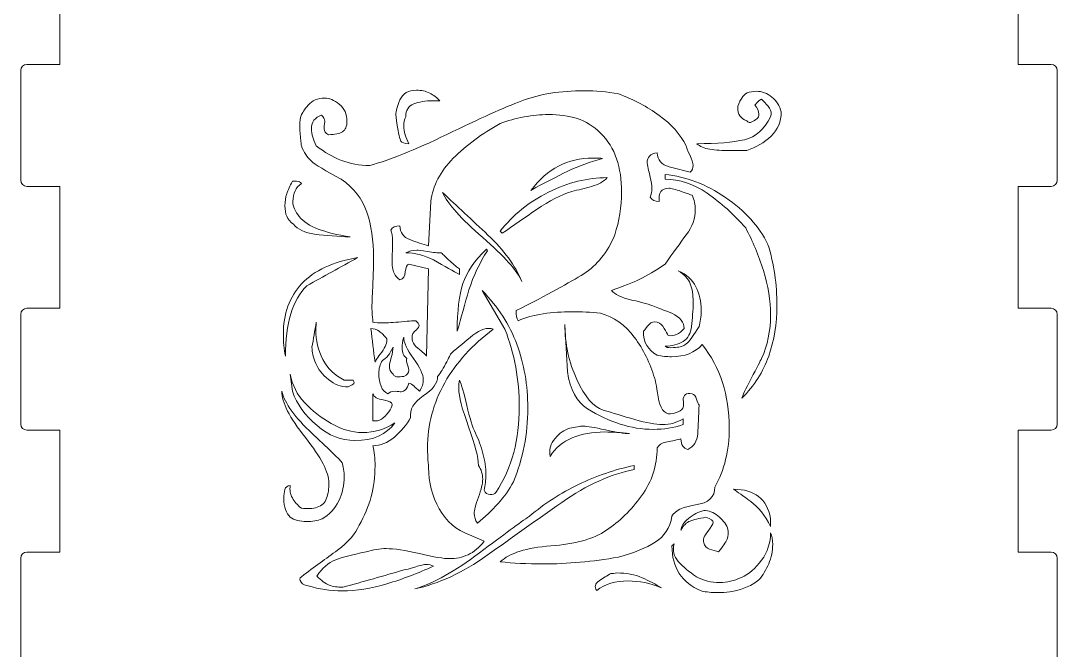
# Model space of a CAD drawing. Header units: inches. Extents: x 110 to 587, y -364 to 80.
# Drawn here: x 217.2 to 302.2, y -131.9 to -80.2 of the extents above; entities that cross this region are included whole.
import ezdxf

# ---------------------------------------------------------------- set-up
doc = ezdxf.new("R2010")
doc.units = ezdxf.units.IN
doc.header["$MEASUREMENT"] = 0
doc.layers.add('design5', color=7, linetype='Continuous')

# ---------------------------------------------------------------- blocks, each defined once
blk = doc.blocks.new('block 8')
at = {"layer": 'design5', "color": 1, "lineweight": 9}
blk.add_open_spline([(217.195, -53.803), (217.195, -53.803), (220.396, -53.803), (220.396, -53.803), (220.396, -53.803), (220.396, -63.804), (220.396, -63.804), (220.396, -63.804), (217.696, -63.804), (217.696, -63.804), (217.42, -63.804), (217.196, -64.028), (217.196, -64.305), (217.196, -64.305), (217.196, -73.305), (217.196, -73.305), (217.196, -73.581), (217.42, -73.805), (217.696, -73.805), (217.696, -73.805), (220.396, -73.805), (220.396, -73.805), (220.396, -73.805), (220.396, -83.805), (220.396, -83.805), (220.396, -83.805), (217.696, -83.805), (217.696, -83.805), (217.42, -83.805), (217.196, -84.028), (217.196, -84.304), (217.196, -86.011), (217.196, -91.597), (217.196, -93.304), (217.196, -93.58), (217.42, -93.804), (217.696, -93.804), (217.696, -93.804), (220.396, -93.804), (220.396, -93.804), (220.396, -93.804), (220.396, -103.805), (220.396, -103.805), (220.396, -103.805), (217.696, -103.805), (217.696, -103.805), (217.42, -103.805), (217.196, -104.028), (217.196, -104.304), (217.196, -106.011), (217.196, -111.597), (217.196, -113.304), (217.196, -113.581), (217.42, -113.804), (217.696, -113.804), (217.696, -113.804), (220.396, -113.804), (220.396, -113.804), (220.396, -113.804), (220.396, -123.805), (220.396, -123.805), (220.396, -123.805), (217.696, -123.805), (217.696, -123.805), (217.42, -123.805), (217.196, -124.029), (217.196, -124.304), (217.196, -124.304), (217.196, -133.304), (217.196, -133.304), (217.196, -133.58), (217.42, -133.804), (217.696, -133.804), (217.696, -133.804), (220.396, -133.804), (220.396, -133.804), (220.396, -133.804), (220.396, -143.804), (220.396, -143.804), (220.396, -143.804), (217.696, -143.804), (217.696, -143.804), (217.42, -143.804), (217.196, -144.028), (217.196, -144.304), (217.196, -144.304), (217.196, -153.304), (217.196, -153.304), (217.196, -153.581), (217.42, -153.805), (217.696, -153.805), (217.696, -153.805), (220.396, -153.805), (220.396, -153.805), (220.396, -153.805), (220.396, -163.804), (220.396, -163.804), (220.396, -163.804), (217.696, -163.804), (217.696, -163.804), (217.42, -163.804), (217.196, -164.028), (217.196, -164.304), (217.196, -166.011), (217.196, -171.597), (217.196, -173.304), (217.196, -173.58), (217.42, -173.804), (217.696, -173.804), (217.696, -173.804), (220.396, -173.804), (220.396, -173.804), (220.396, -173.804), (220.396, -183.805), (220.396, -183.805), (220.396, -183.805), (217.696, -183.805), (217.696, -183.805), (217.42, -183.805), (217.196, -184.028), (217.196, -184.304), (217.196, -186.011), (217.196, -191.597), (217.196, -193.305), (217.196, -193.58), (217.42, -193.804), (217.696, -193.804), (217.696, -193.804), (220.396, -193.804), (220.396, -193.804), (220.396, -193.804), (220.396, -203.805), (220.396, -203.805), (220.396, -203.805), (217.696, -203.805), (217.696, -203.805), (217.42, -203.805), (217.196, -204.029), (217.196, -204.304), (217.196, -204.304), (217.196, -213.304), (217.196, -213.304), (217.196, -213.581), (217.42, -213.804), (217.696, -213.804), (217.696, -213.804), (220.396, -213.804), (220.396, -213.804), (220.396, -213.804), (220.396, -223.804), (220.396, -223.804), (220.396, -223.804), (217.696, -223.804), (217.696, -223.804), (217.42, -223.804), (217.196, -224.029), (217.196, -224.304), (217.196, -224.304), (217.196, -233.304), (217.196, -233.304), (217.196, -233.581), (217.42, -233.805), (217.696, -233.805), (217.696, -233.805), (220.396, -233.805), (220.396, -233.805), (220.396, -233.805), (220.396, -243.804), (220.396, -243.804), (220.396, -243.804), (217.696, -243.804), (217.696, -243.804), (217.42, -243.804), (217.196, -244.028), (217.196, -244.304), (217.196, -246.011), (217.196, -251.597), (217.196, -253.304), (217.196, -253.58), (217.42, -253.804), (217.696, -253.804), (217.696, -253.804), (220.396, -253.804), (220.396, -253.804), (220.396, -253.804), (220.396, -263.804), (220.396, -263.804), (220.396, -263.804), (217.696, -263.804), (217.696, -263.804), (217.42, -263.804), (217.196, -264.027), (217.196, -264.304), (217.196, -266.01), (217.196, -271.596), (217.196, -273.304), (217.196, -273.58), (217.42, -273.804), (217.696, -273.804), (217.696, -273.804), (220.396, -273.804), (220.396, -273.804), (220.396, -273.804), (220.396, -283.804), (220.396, -283.804), (220.396, -283.804), (217.696, -283.804), (217.696, -283.804), (217.42, -283.804), (217.196, -284.028), (217.196, -284.304), (217.196, -284.304), (217.196, -293.304), (217.196, -293.304), (217.196, -293.58), (217.42, -293.804), (217.696, -293.804), (217.696, -293.804), (220.396, -293.804), (220.396, -293.804), (220.396, -293.804), (220.396, -303.804), (220.396, -303.804), (220.396, -303.804), (217.696, -303.804), (217.696, -303.804), (217.42, -303.804), (217.196, -304.028), (217.196, -304.304), (217.196, -304.304), (217.196, -313.304), (217.196, -313.304), (217.196, -313.58), (217.42, -313.804), (217.696, -313.804), (217.696, -313.804), (220.396, -313.804), (220.396, -313.804), (220.396, -313.804), (220.396, -323.804), (220.396, -323.804), (220.396, -323.804), (217.696, -323.804), (217.696, -323.804), (217.42, -323.804), (217.196, -324.027), (217.196, -324.304), (217.196, -326.01), (217.196, -331.597), (217.196, -333.304), (217.196, -333.58), (217.42, -333.804), (217.696, -333.804), (217.696, -333.804), (220.396, -333.804), (220.396, -333.804), (220.396, -333.804), (220.396, -343.804), (220.396, -343.804), (220.396, -343.804), (217.696, -343.804), (217.696, -343.804), (217.42, -343.804), (217.196, -344.028), (217.196, -344.304), (217.196, -344.304), (217.196, -350.305), (217.196, -350.305), (217.196, -350.581), (217.42, -350.805), (217.696, -350.805), (219.694, -350.805), (226.995, -350.805), (226.995, -350.805), (226.995, -350.805), (226.995, -353.805), (226.995, -353.805), (226.995, -353.805), (220.897, -353.805), (220.897, -353.805), (220.621, -353.805), (220.397, -354.028), (220.397, -354.305), (220.397, -354.305), (220.397, -360.306), (220.397, -360.306), (220.397, -360.581), (220.621, -360.805), (220.897, -360.805), (220.897, -360.805), (231.864, -363.806), (259.695, -363.806), (287.526, -363.806), (298.493, -360.805), (298.493, -360.805), (298.77, -360.805), (298.993, -360.581), (298.993, -360.306), (298.993, -360.306), (298.993, -354.305), (298.993, -354.305), (298.993, -354.028), (298.77, -353.805), (298.493, -353.805), (298.493, -353.805), (292.396, -353.805), (292.396, -353.805), (292.396, -353.805), (292.395, -350.805), (292.395, -350.805), (292.395, -350.805), (299.696, -350.805), (301.694, -350.805), (301.97, -350.805), (302.194, -350.581), (302.194, -350.305), (302.194, -350.305), (302.194, -344.304), (302.194, -344.304), (302.194, -344.028), (301.97, -343.804), (301.694, -343.804), (301.694, -343.804), (298.994, -343.804), (298.994, -343.804), (298.994, -343.804), (298.994, -333.804), (298.994, -333.804), (298.994, -333.804), (301.694, -333.804), (301.694, -333.804), (301.97, -333.804), (302.194, -333.58), (302.194, -333.304), (302.194, -331.596), (302.194, -326.011), (302.194, -324.304), (302.194, -324.028), (301.97, -323.804), (301.694, -323.804), (301.694, -323.804), (298.994, -323.804), (298.994, -323.804), (298.994, -323.804), (298.994, -313.804), (298.994, -313.804), (298.994, -313.804), (301.694, -313.804), (301.694, -313.804), (301.97, -313.804), (302.194, -313.58), (302.194, -313.304), (302.194, -313.304), (302.194, -304.304), (302.194, -304.304), (302.194, -304.028), (301.97, -303.804), (301.694, -303.804), (301.694, -303.804), (298.994, -303.804), (298.994, -303.804), (298.994, -303.804), (298.994, -293.804), (298.994, -293.804), (298.994, -293.804), (301.694, -293.804), (301.694, -293.804), (301.97, -293.804), (302.194, -293.58), (302.194, -293.304), (302.194, -293.304), (302.194, -284.304), (302.194, -284.304), (302.194, -284.028), (301.97, -283.804), (301.694, -283.804), (301.694, -283.804), (298.994, -283.804), (298.994, -283.804), (298.994, -283.804), (298.994, -273.804), (298.994, -273.804), (298.994, -273.804), (301.694, -273.804), (301.694, -273.804), (301.97, -273.804), (302.194, -273.579), (302.194, -273.304), (302.194, -271.596), (302.194, -266.011), (302.194, -264.304), (302.194, -264.028), (301.97, -263.804), (301.694, -263.804), (301.694, -263.804), (298.994, -263.804), (298.994, -263.804), (298.994, -263.804), (298.994, -253.804), (298.994, -253.804), (298.994, -253.804), (301.694, -253.804), (301.694, -253.804), (301.97, -253.804), (302.194, -253.58), (302.194, -253.304), (302.194, -251.597), (302.194, -246.011), (302.194, -244.305), (302.194, -244.028), (301.97, -243.804), (301.694, -243.804), (301.694, -243.804), (298.994, -243.804), (298.994, -243.804), (298.994, -243.804), (298.994, -233.805), (298.994, -233.805), (298.994, -233.805), (301.694, -233.805), (301.694, -233.805), (301.97, -233.805), (302.194, -233.581), (302.194, -233.304), (302.194, -233.304), (302.194, -224.304), (302.194, -224.304), (302.194, -224.029), (301.97, -223.804), (301.694, -223.804), (301.694, -223.804), (298.994, -223.804), (298.994, -223.804), (298.994, -223.804), (298.994, -213.804), (298.994, -213.804), (298.994, -213.804), (301.694, -213.804), (301.694, -213.804), (301.97, -213.804), (302.194, -213.581), (302.194, -213.304), (302.194, -213.304), (302.194, -204.304), (302.194, -204.304), (302.194, -204.029), (301.97, -203.805), (301.694, -203.805), (301.694, -203.805), (298.994, -203.805), (298.994, -203.805), (298.994, -203.805), (298.994, -193.804), (298.994, -193.804), (298.994, -193.804), (301.694, -193.804), (301.694, -193.804), (301.97, -193.804), (302.194, -193.58), (302.194, -193.305), (302.194, -191.597), (302.194, -186.012), (302.194, -184.305), (302.194, -184.029), (301.97, -183.805), (301.694, -183.805), (301.694, -183.805), (298.994, -183.805), (298.994, -183.805), (298.994, -183.805), (298.994, -173.804), (298.994, -173.804), (298.994, -173.804), (301.694, -173.804), (301.694, -173.804), (301.97, -173.804), (302.194, -173.58), (302.194, -173.304), (302.194, -171.597), (302.194, -166.011), (302.194, -164.305), (302.194, -164.028), (301.97, -163.804), (301.694, -163.804), (301.694, -163.804), (298.994, -163.804), (298.994, -163.804), (298.994, -163.804), (298.994, -153.805), (298.994, -153.805), (298.994, -153.805), (301.694, -153.805), (301.694, -153.805), (301.97, -153.805), (302.194, -153.581), (302.194, -153.304), (302.194, -153.304), (302.194, -144.304), (302.194, -144.304), (302.194, -144.028), (301.97, -143.804), (301.694, -143.804), (301.694, -143.804), (298.994, -143.804), (298.994, -143.804), (298.994, -143.804), (298.994, -133.804), (298.994, -133.804), (298.994, -133.804), (301.694, -133.804), (301.694, -133.804), (301.97, -133.804), (302.194, -133.58), (302.194, -133.304), (302.194, -133.304), (302.194, -124.304), (302.194, -124.304), (302.194, -124.029), (301.97, -123.805), (301.694, -123.805), (301.694, -123.805), (298.994, -123.805), (298.994, -123.805), (298.994, -123.805), (298.994, -113.804), (298.994, -113.804), (298.994, -113.804), (301.694, -113.804), (301.694, -113.804), (301.97, -113.804), (302.194, -113.58), (302.194, -113.304), (302.194, -111.597), (302.194, -106.012), (302.194, -104.305), (302.194, -104.029), (301.97, -103.805), (301.694, -103.805), (301.694, -103.805), (298.994, -103.805), (298.994, -103.805), (298.994, -103.805), (298.994, -93.804), (298.994, -93.804), (298.994, -93.804), (301.694, -93.804), (301.694, -93.804), (301.97, -93.804), (302.194, -93.58), (302.194, -93.304), (302.194, -91.597), (302.194, -86.012), (302.194, -84.305), (302.194, -84.029), (301.97, -83.805), (301.694, -83.805), (301.694, -83.805), (298.994, -83.805), (298.994, -83.805), (298.994, -83.805), (298.994, -73.805), (298.994, -73.805), (298.994, -73.805), (301.694, -73.805), (301.694, -73.805), (301.97, -73.805), (302.194, -73.581), (302.194, -73.305), (302.194, -73.305), (302.194, -64.305), (302.194, -64.305), (302.194, -64.028), (301.97, -63.804), (301.694, -63.804), (301.694, -63.804), (298.994, -63.804), (298.994, -63.804), (298.994, -63.804), (298.994, -53.803), (298.994, -53.803), (298.994, -53.803), (302.19, -53.803), (302.19, -53.805), (302.19, -53.805), (302.19, -39.805), (302.195, -39.805), (302.195, -26.96), (293.434, -15.778), (280.472, -9.908), (277.787, -8.693), (275.494, -5.595), (275.494, -2.647), (275.494, -2.647), (275.494, 59.837), (275.494, 59.837), (275.494, 60.821), (274.76, 61.93), (273.832, 62.256), (271.24, 63.166), (265.882, 63.695), (259.695, 63.695), (253.508, 63.695), (248.152, 63.166), (245.559, 62.256), (244.632, 61.93), (243.897, 60.821), (243.897, 59.837), (243.897, 59.837), (243.897, -2.647), (243.897, -2.647), (243.897, -5.595), (241.606, -8.693), (238.918, -9.908), (225.957, -15.778), (217.195, -26.96), (217.195, -39.798), (217.195, -39.805), (217.195, -53.805), (217.195, -53.803)], degree=3, knots=[0, 0, 0, 0, 1, 1, 1, 2, 2, 2, 3, 3, 3, 4, 4, 4, 5, 5, 5, 6, 6, 6, 7, 7, 7, 8, 8, 8, 9, 9, 9, 10, 10, 10, 11, 11, 11, 12, 12, 12, 13, 13, 13, 14, 14, 14, 15, 15, 15, 16, 16, 16, 17, 17, 17, 18, 18, 18, 19, 19, 19, 20, 20, 20, 21, 21, 21, 22, 22, 22, 23, 23, 23, 24, 24, 24, 25, 25, 25, 26, 26, 26, 27, 27, 27, 28, 28, 28, 29, 29, 29, 30, 30, 30, 31, 31, 31, 32, 32, 32, 33, 33, 33, 34, 34, 34, 35, 35, 35, 36, 36, 36, 37, 37, 37, 38, 38, 38, 39, 39, 39, 40, 40, 40, 41, 41, 41, 42, 42, 42, 43, 43, 43, 44, 44, 44, 45, 45, 45, 46, 46, 46, 47, 47, 47, 48, 48, 48, 49, 49, 49, 50, 50, 50, 51, 51, 51, 52, 52, 52, 53, 53, 53, 54, 54, 54, 55, 55, 55, 56, 56, 56, 57, 57, 57, 58, 58, 58, 59, 59, 59, 60, 60, 60, 61, 61, 61, 62, 62, 62, 63, 63, 63, 64, 64, 64, 65, 65, 65, 66, 66, 66, 67, 67, 67, 68, 68, 68, 69, 69, 69, 70, 70, 70, 71, 71, 71, 72, 72, 72, 73, 73, 73, 74, 74, 74, 75, 75, 75, 76, 76, 76, 77, 77, 77, 78, 78, 78, 79, 79, 79, 80, 80, 80, 81, 81, 81, 82, 82, 82, 83, 83, 83, 84, 84, 84, 85, 85, 85, 86, 86, 86, 87, 87, 87, 88, 88, 88, 89, 89, 89, 90, 90, 90, 91, 91, 91, 92, 92, 92, 93, 93, 93, 94, 94, 94, 95, 95, 95, 96, 96, 96, 97, 97, 97, 98, 98, 98, 99, 99, 99, 100, 100, 100, 101, 101, 101, 102, 102, 102, 103, 103, 103, 104, 104, 104, 105, 105, 105, 106, 106, 106, 107, 107, 107, 108, 108, 108, 109, 109, 109, 110, 110, 110, 111, 111, 111, 112, 112, 112, 113, 113, 113, 114, 114, 114, 115, 115, 115, 116, 116, 116, 117, 117, 117, 118, 118, 118, 119, 119, 119, 120, 120, 120, 121, 121, 121, 122, 122, 122, 123, 123, 123, 124, 124, 124, 125, 125, 125, 126, 126, 126, 127, 127, 127, 128, 128, 128, 129, 129, 129, 130, 130, 130, 131, 131, 131, 132, 132, 132, 133, 133, 133, 134, 134, 134, 135, 135, 135, 136, 136, 136, 137, 137, 137, 138, 138, 138, 139, 139, 139, 140, 140, 140, 141, 141, 141, 142, 142, 142, 143, 143, 143, 144, 144, 144, 145, 145, 145, 146, 146, 146, 147, 147, 147, 148, 148, 148, 149, 149, 149, 150, 150, 150, 151, 151, 151, 152, 152, 152, 153, 153, 153, 154, 154, 154, 155, 155, 155, 156, 156, 156, 157, 157, 157, 158, 158, 158, 159, 159, 159, 160, 160, 160, 161, 161, 161, 162, 162, 162, 163, 163, 163, 164, 164, 164, 165, 165, 165, 166, 166, 166, 167, 167, 167, 168, 168, 168, 169, 169, 169, 170, 170, 170, 171, 171, 171, 172, 172, 172, 173, 173, 173, 174, 174, 174, 175, 175, 175, 176, 176, 176, 177, 177, 177, 178, 178, 178, 179, 179, 179, 180, 180, 180, 181, 181, 181, 182, 182, 182, 183, 183, 183, 184, 184, 184, 185, 185, 185, 186, 186, 186, 187, 187, 187, 188, 188, 188, 189, 189, 189, 190, 190, 190, 191, 191, 191, 192, 192, 192, 193, 193, 193, 194, 194, 194, 195, 195, 195, 196, 196, 196, 197, 197, 197, 198, 198, 198, 199, 199, 199, 200, 200, 200, 201, 201, 201, 202, 202, 202, 203, 203, 203, 204, 204, 204, 205, 205, 205, 206, 206, 206, 206], dxfattribs=at)
blk = doc.blocks.new('block 12')
at = {"layer": 'design5', "color": 7, "lineweight": 9}
for points, knots in [([(272.534, -119.936), (271.475, -120.096), (270.831, -120.407), (270.599, -120.871), (270.425, -121.827), (269.969, -122.538), (269.23, -123.001), (268.491, -123.465), (267.483, -123.871), (266.208, -124.218), (264.092, -124.596), (262.034, -124.784), (260.034, -124.784), (258.73, -124.784), (257.556, -124.726), (256.512, -124.609), (257.295, -123.885), (258.679, -123.45), (260.665, -123.305), (262.65, -123.16), (264.171, -122.733), (265.229, -122.023), (266.288, -121.313), (267.244, -120.371), (268.099, -119.197), (268.954, -118.023), (269.382, -116.711), (269.382, -115.262), (269.527, -115.001), (269.766, -114.842), (270.099, -114.784), (270.432, -114.726), (270.845, -114.639), (271.338, -114.523), (271.338, -115.016), (271.526, -115.305), (271.903, -115.392), (272.396, -115.16), (272.665, -114.726), (272.708, -114.088), (272.751, -113.451), (272.787, -112.668), (272.817, -111.74), (272.758, -111.682), (272.693, -111.522), (272.621, -111.262), (272.548, -111.001), (272.426, -110.856), (272.251, -110.827), (271.758, -110.74), (271.513, -110.914), (271.513, -111.349), (271.541, -111.436), (271.556, -111.538), (271.556, -111.653), (271.556, -111.914), (271.462, -112.103), (271.273, -112.218), (271.084, -112.334), (270.817, -112.421), (270.469, -112.479), (269.947, -112.479), (269.614, -112.008), (269.469, -111.066), (269.324, -110.124), (269.222, -109.609), (269.164, -109.523), (268.816, -108.305), (268.266, -107.19), (267.512, -106.175), (266.758, -105.16), (265.831, -104.508), (264.73, -104.218), (263.947, -104.131), (263.164, -104.088), (262.382, -104.088), (261.599, -104.088), (260.817, -104.146), (260.034, -104.262), (259.252, -104.378), (258.57, -104.566), (257.991, -104.827), (257.874, -104.653), (257.817, -104.378), (257.817, -104.001), (260.396, -102.696), (262.244, -101.69), (263.36, -100.979), (264.476, -100.269), (265.323, -99.204), (265.903, -97.783), (266.28, -96.653), (266.469, -95.479), (266.469, -94.262), (266.469, -93.277), (266.331, -92.37), (266.056, -91.544), (265.78, -90.718), (265.345, -90.016), (264.751, -89.436), (264.157, -88.856), (263.512, -88.457), (262.817, -88.24), (262.121, -88.023), (261.339, -87.914), (260.469, -87.914), (259.831, -87.914), (259.165, -87.979), (258.469, -88.11), (257.773, -88.24), (257.121, -88.421), (256.512, -88.653), (255.005, -89.494), (253.722, -90.443), (252.665, -91.501), (251.606, -92.559), (250.991, -93.74), (250.817, -95.045), (250.817, -95.045), (250.643, -98.696), (250.643, -98.696), (250.15, -98.552), (249.636, -98.378), (249.1, -98.175), (248.563, -97.972), (248.295, -97.595), (248.295, -97.044), (247.918, -97.044), (247.671, -97.161), (247.556, -97.392), (247.643, -97.595), (247.687, -97.914), (247.687, -98.349), (247.687, -98.668), (247.671, -99.146), (247.643, -99.784), (247.643, -100.305), (247.701, -100.682), (247.817, -100.914), (247.932, -101.146), (248.092, -101.334), (248.295, -101.479), (248.556, -101.392), (248.701, -101.168), (248.73, -100.805), (248.759, -100.443), (248.861, -100.233), (249.034, -100.175), (249.034, -100.175), (250.643, -100.566), (250.643, -100.566), (250.643, -100.566), (250.469, -107.74), (250.469, -107.74), (250.411, -107.624), (250.171, -107.4), (249.752, -107.066), (249.331, -106.733), (249.193, -106.334), (249.339, -105.87), (249.397, -105.813), (249.497, -105.711), (249.643, -105.566), (249.787, -105.421), (249.86, -105.305), (249.86, -105.218), (249.86, -105.103), (249.774, -104.972), (249.599, -104.827), (249.512, -104.827), (249.121, -104.856), (248.426, -104.914), (247.73, -104.972), (247.237, -105.001), (246.947, -105.001), (246.57, -105.001), (246.28, -104.986), (246.078, -104.957), (246.049, -104.668), (246.027, -104.407), (246.012, -104.175), (245.998, -103.943), (245.991, -103.74), (245.991, -103.566), (246.019, -102.929), (246.049, -102.283), (246.078, -101.631), (246.106, -100.979), (246.121, -100.32), (246.121, -99.653), (246.121, -98.233), (245.94, -96.987), (245.577, -95.914), (245.215, -94.842), (244.512, -93.943), (243.469, -93.218), (242.165, -92.523), (241.345, -92.023), (241.013, -91.718), (240.679, -91.414), (240.41, -91.001), (240.208, -90.479), (240.208, -90.451), (240.187, -90.218), (240.143, -89.784), (240.1, -89.349), (240.078, -89.016), (240.078, -88.783), (240.078, -88.465), (240.113, -88.204), (240.187, -88.001), (240.258, -87.798), (240.454, -87.508), (240.774, -87.131), (241.092, -86.755), (241.541, -86.566), (242.121, -86.566), (242.498, -86.566), (242.896, -86.733), (243.317, -87.066), (243.736, -87.4), (243.947, -87.87), (243.947, -88.479), (243.947, -88.885), (243.824, -89.168), (243.578, -89.327), (243.331, -89.487), (242.947, -89.566), (242.426, -89.566), (242.193, -89.451), (242.078, -89.291), (242.078, -89.088), (242.078, -88.943), (242.092, -88.74), (242.121, -88.479), (242.121, -88.277), (242.034, -88.103), (241.86, -87.957), (241.31, -88.161), (241.034, -88.523), (241.034, -89.044), (241.034, -89.305), (241.071, -89.544), (241.143, -89.762), (241.215, -89.979), (241.31, -90.218), (241.425, -90.479), (242.092, -91.001), (242.78, -91.4), (243.491, -91.675), (244.201, -91.951), (244.976, -92.088), (245.817, -92.088), (247.382, -91.682), (249.491, -90.834), (252.143, -89.544), (254.795, -88.255), (256.845, -87.334), (258.295, -86.784), (259.744, -86.233), (261.454, -85.957), (263.426, -85.957), (264.323, -85.957), (265.252, -86.044), (266.208, -86.218), (267.454, -86.682), (268.57, -87.269), (269.556, -87.979), (270.541, -88.69), (271.28, -89.523), (271.773, -90.479), (271.773, -90.595), (271.867, -90.842), (272.056, -91.218), (272.244, -91.595), (272.338, -91.885), (272.338, -92.088), (272.338, -92.291), (272.251, -92.479), (272.078, -92.653), (271.526, -92.508), (270.954, -92.356), (270.36, -92.197), (269.766, -92.038), (269.439, -91.653), (269.382, -91.044), (268.831, -91.131), (268.556, -91.407), (268.556, -91.87), (268.643, -92.305), (268.73, -92.697), (268.816, -93.044), (268.903, -93.392), (268.947, -93.711), (268.947, -94.001), (268.947, -94.233), (268.903, -94.465), (268.816, -94.697), (268.961, -94.929), (269.208, -95.045), (269.556, -95.045), (269.469, -94.32), (269.729, -93.957), (270.339, -93.957), (270.541, -93.957), (270.882, -94.044), (271.36, -94.218), (271.839, -94.392), (272.136, -94.494), (272.251, -94.523), (272.426, -94.929), (272.512, -95.32), (272.512, -95.697), (272.512, -96.421), (272.266, -97.117), (271.773, -97.783), (271.28, -98.45), (270.7, -99.248), (270.034, -100.175), (269.251, -100.726), (268.562, -101.139), (267.969, -101.414), (267.374, -101.69), (266.599, -102.001), (265.643, -102.349), (265.874, -102.668), (266.432, -102.929), (267.317, -103.131), (268.201, -103.335), (268.816, -103.508), (269.164, -103.653), (269.512, -103.798), (269.991, -103.987), (270.599, -104.218), (271.266, -104.538), (271.599, -104.957), (271.599, -105.479), (271.193, -105.914), (270.758, -106.103), (270.295, -106.044), (270.208, -105.9), (270.099, -105.704), (269.969, -105.457), (269.838, -105.211), (269.643, -105.044), (269.382, -104.957), (269.121, -104.87), (268.903, -104.929), (268.73, -105.131), (268.556, -105.334), (268.396, -105.522), (268.252, -105.696), (268.252, -106.595), (268.628, -107.247), (269.382, -107.653), (269.787, -107.74), (270.179, -107.784), (270.556, -107.784), (271.657, -107.784), (272.497, -107.451), (273.077, -106.783), (274.556, -108.668), (275.295, -110.943), (275.295, -113.61), (275.295, -115.465), (274.903, -117.088), (274.121, -118.479), (274.121, -119.291), (273.592, -119.777), (272.534, -119.936)], [0, 0, 0, 0, 1, 1, 1, 2, 2, 2, 3, 3, 3, 4, 4, 4, 5, 5, 5, 6, 6, 6, 7, 7, 7, 8, 8, 8, 9, 9, 9, 10, 10, 10, 11, 11, 11, 12, 12, 12, 13, 13, 13, 14, 14, 14, 15, 15, 15, 16, 16, 16, 17, 17, 17, 18, 18, 18, 19, 19, 19, 20, 20, 20, 21, 21, 21, 22, 22, 22, 23, 23, 23, 24, 24, 24, 25, 25, 25, 26, 26, 26, 27, 27, 27, 28, 28, 28, 29, 29, 29, 30, 30, 30, 31, 31, 31, 32, 32, 32, 33, 33, 33, 34, 34, 34, 35, 35, 35, 36, 36, 36, 37, 37, 37, 38, 38, 38, 39, 39, 39, 40, 40, 40, 41, 41, 41, 42, 42, 42, 43, 43, 43, 44, 44, 44, 45, 45, 45, 46, 46, 46, 47, 47, 47, 48, 48, 48, 49, 49, 49, 50, 50, 50, 51, 51, 51, 52, 52, 52, 53, 53, 53, 54, 54, 54, 55, 55, 55, 56, 56, 56, 57, 57, 57, 58, 58, 58, 59, 59, 59, 60, 60, 60, 61, 61, 61, 62, 62, 62, 63, 63, 63, 64, 64, 64, 65, 65, 65, 66, 66, 66, 67, 67, 67, 68, 68, 68, 69, 69, 69, 70, 70, 70, 71, 71, 71, 72, 72, 72, 73, 73, 73, 74, 74, 74, 75, 75, 75, 76, 76, 76, 77, 77, 77, 78, 78, 78, 79, 79, 79, 80, 80, 80, 81, 81, 81, 82, 82, 82, 83, 83, 83, 84, 84, 84, 85, 85, 85, 86, 86, 86, 87, 87, 87, 88, 88, 88, 89, 89, 89, 90, 90, 90, 91, 91, 91, 92, 92, 92, 93, 93, 93, 94, 94, 94, 95, 95, 95, 96, 96, 96, 97, 97, 97, 98, 98, 98, 99, 99, 99, 100, 100, 100, 101, 101, 101, 102, 102, 102, 103, 103, 103, 104, 104, 104, 105, 105, 105, 106, 106, 106, 107, 107, 107, 108, 108, 108, 109, 109, 109, 110, 110, 110, 111, 111, 111, 112, 112, 112, 113, 113, 113, 114, 114, 114, 115, 115, 115, 116, 116, 116, 117, 117, 117, 118, 118, 118, 119, 119, 119, 120, 120, 120, 121, 121, 121, 122, 122, 122, 123, 123, 123, 123]), ([(250.991, -86.784), (250.382, -86.784), (249.86, -86.87), (249.426, -87.044), (248.991, -87.218), (248.773, -87.566), (248.773, -88.088), (248.657, -88.32), (248.599, -88.566), (248.599, -88.827), (248.599, -89.088), (248.635, -89.334), (248.708, -89.566), (248.78, -89.798), (248.889, -90.044), (249.034, -90.305), (248.657, -90.277), (248.432, -90.204), (248.36, -90.088), (248.287, -89.972), (248.179, -89.494), (248.034, -88.653), (248.034, -88.653), (247.947, -87.914), (247.947, -87.914), (247.947, -87.653), (248.063, -87.255), (248.295, -86.718), (248.526, -86.182), (248.976, -85.914), (249.643, -85.914), (250.048, -85.914), (250.411, -85.994), (250.73, -86.153), (251.048, -86.313), (251.324, -86.523), (251.556, -86.784), (251.556, -86.784), (250.991, -86.784), (250.991, -86.784)], [0, 0, 0, 0, 1, 1, 1, 2, 2, 2, 3, 3, 3, 4, 4, 4, 5, 5, 5, 6, 6, 6, 7, 7, 7, 8, 8, 8, 9, 9, 9, 10, 10, 10, 11, 11, 11, 12, 12, 12, 13, 13, 13, 13]), ([(278.729, -89.675), (278.179, -90.211), (277.513, -90.61), (276.73, -90.87), (276.73, -90.87), (275.426, -90.87), (275.426, -90.87), (274.73, -90.87), (274.157, -90.834), (273.708, -90.762), (273.258, -90.69), (272.904, -90.538), (272.643, -90.305), (274.295, -90.305), (275.592, -90.197), (276.534, -89.979), (277.475, -89.762), (278.193, -89.131), (278.686, -88.088), (278.774, -87.827), (278.744, -87.595), (278.599, -87.392), (278.454, -87.19), (278.237, -86.943), (277.947, -86.653), (277.889, -86.653), (277.701, -86.813), (277.382, -87.131), (277.613, -87.364), (277.73, -87.61), (277.73, -87.87), (277.73, -88.044), (277.671, -88.175), (277.556, -88.262), (277.44, -88.349), (277.302, -88.436), (277.143, -88.523), (276.983, -88.61), (276.845, -88.581), (276.73, -88.436), (276.237, -88.233), (275.991, -87.87), (275.991, -87.349), (275.991, -87.204), (276.099, -86.943), (276.316, -86.566), (276.534, -86.19), (276.932, -86.001), (277.513, -86.001), (277.976, -86.001), (278.404, -86.161), (278.795, -86.479), (279.186, -86.798), (279.44, -87.204), (279.556, -87.697), (279.556, -88.479), (279.28, -89.139), (278.729, -89.675)], [0, 0, 0, 0, 1, 1, 1, 2, 2, 2, 3, 3, 3, 4, 4, 4, 5, 5, 5, 6, 6, 6, 7, 7, 7, 8, 8, 8, 9, 9, 9, 10, 10, 10, 11, 11, 11, 12, 12, 12, 13, 13, 13, 14, 14, 14, 15, 15, 15, 16, 16, 16, 17, 17, 17, 18, 18, 18, 19, 19, 19, 19]), ([(262.056, -92.566), (261.143, -93.001), (260.136, -93.523), (259.034, -94.131), (260.367, -92.364), (262.063, -91.479), (264.121, -91.479), (264.469, -91.479), (264.73, -91.494), (264.904, -91.523), (263.918, -91.783), (262.969, -92.131), (262.056, -92.566)], [0, 0, 0, 0, 1, 1, 1, 2, 2, 2, 3, 3, 3, 4, 4, 4, 4]), ([(241.295, -97.74), (240.483, -97.595), (239.904, -97.32), (239.556, -96.914), (239.295, -96.711), (239.114, -96.494), (239.012, -96.262), (238.91, -96.03), (238.86, -95.74), (238.86, -95.392), (238.86, -95.045), (238.91, -94.718), (239.012, -94.414), (239.114, -94.11), (239.266, -93.769), (239.469, -93.392), (239.498, -93.392), (239.614, -93.392), (239.817, -93.392), (240.019, -93.392), (240.15, -93.451), (240.208, -93.566), (239.744, -93.885), (239.513, -94.378), (239.513, -95.045), (239.513, -95.451), (239.686, -95.863), (240.034, -96.284), (240.382, -96.704), (240.896, -97.044), (241.578, -97.305), (242.258, -97.566), (243.136, -97.783), (244.208, -97.957), (243.222, -97.9), (242.252, -97.827), (241.295, -97.74)], [0, 0, 0, 0, 1, 1, 1, 2, 2, 2, 3, 3, 3, 4, 4, 4, 5, 5, 5, 6, 6, 6, 7, 7, 7, 8, 8, 8, 9, 9, 9, 10, 10, 10, 11, 11, 11, 12, 12, 12, 12]), ([(264.013, -93.805), (263.447, -93.965), (262.903, -94.103), (262.382, -94.218), (261.483, -94.508), (260.534, -94.994), (259.534, -95.675), (258.534, -96.356), (257.584, -97.016), (256.686, -97.653), (256.686, -97.653), (256.512, -97.479), (256.512, -97.479), (257.556, -96.146), (258.875, -95.081), (260.469, -94.284), (262.063, -93.487), (263.672, -93.088), (265.295, -93.088), (265.005, -93.407), (264.578, -93.646), (264.013, -93.805)], [0, 0, 0, 0, 1, 1, 1, 2, 2, 2, 3, 3, 3, 4, 4, 4, 5, 5, 5, 6, 6, 6, 7, 7, 7, 7]), ([(278.686, -104.349), (278.686, -103.19), (278.49, -101.979), (278.099, -100.718), (277.708, -99.457), (277.223, -98.291), (276.643, -97.218), (275.657, -96.088), (274.606, -95.139), (273.491, -94.371), (272.375, -93.603), (271.223, -93.218), (270.034, -93.218), (270.034, -93.218), (270.034, -92.827), (270.034, -92.827), (271.744, -93.001), (273.396, -93.631), (274.991, -94.718), (276.585, -95.805), (277.744, -97.088), (278.469, -98.566), (278.962, -100.19), (279.208, -101.856), (279.208, -103.566), (279.208, -105.074), (278.983, -106.465), (278.534, -107.74), (278.085, -109.016), (277.353, -110.161), (276.339, -111.175), (276.367, -111.001), (276.621, -110.465), (277.099, -109.566), (277.577, -108.668), (277.86, -108.117), (277.947, -107.914), (278.439, -106.842), (278.686, -105.653), (278.686, -104.349)], [0, 0, 0, 0, 1, 1, 1, 2, 2, 2, 3, 3, 3, 4, 4, 4, 5, 5, 5, 6, 6, 6, 7, 7, 7, 8, 8, 8, 9, 9, 9, 10, 10, 10, 11, 11, 11, 12, 12, 12, 13, 13, 13, 13]), ([(255.077, -98.001), (253.309, -96.465), (252.208, -95.233), (251.773, -94.305), (252.961, -95.407), (254.208, -96.573), (255.512, -97.805), (256.817, -99.037), (257.744, -100.305), (258.295, -101.61), (257.918, -100.74), (256.845, -99.538), (255.077, -98.001)], [0, 0, 0, 0, 1, 1, 1, 2, 2, 2, 3, 3, 3, 4, 4, 4, 4]), ([(251.034, -99.827), (250.252, -99.45), (249.497, -99.262), (248.773, -99.262), (249.005, -99.117), (249.309, -99.044), (249.687, -99.044), (249.774, -99.044), (250.056, -99.081), (250.534, -99.153), (251.012, -99.226), (251.396, -99.262), (251.686, -99.262), (251.831, -99.407), (252.07, -99.631), (252.403, -99.936), (252.736, -100.24), (252.99, -100.451), (253.165, -100.566), (253.165, -100.566), (253.165, -101.044), (253.165, -101.044), (252.7, -100.783), (251.991, -100.378), (251.034, -99.827)], [0, 0, 0, 0, 1, 1, 1, 2, 2, 2, 3, 3, 3, 4, 4, 4, 5, 5, 5, 6, 6, 6, 7, 7, 7, 8, 8, 8, 8]), ([(253.947, -102.305), (253.628, -103.435), (253.309, -104.566), (252.99, -105.696), (252.99, -104.016), (253.143, -102.712), (253.447, -101.784), (253.752, -100.856), (254.396, -99.914), (255.382, -98.958), (255.382, -98.958), (255.469, -99.088), (255.469, -99.088), (254.831, -100.073), (254.324, -101.146), (253.947, -102.305)], [0, 0, 0, 0, 1, 1, 1, 2, 2, 2, 3, 3, 3, 4, 4, 4, 5, 5, 5, 5]), ([(240.643, -101.957), (239.483, -103.117), (238.904, -105.044), (238.904, -107.74), (238.845, -107.451), (238.802, -107.153), (238.773, -106.849), (238.744, -106.544), (238.73, -106.262), (238.73, -106.001), (238.73, -104.262), (239.236, -102.856), (240.251, -101.784), (241.266, -100.711), (242.788, -100.001), (244.817, -99.653), (243.426, -100.435), (242.034, -101.204), (240.643, -101.957)], [0, 0, 0, 0, 1, 1, 1, 2, 2, 2, 3, 3, 3, 4, 4, 4, 5, 5, 5, 6, 6, 6, 6]), ([(271.903, -106.609), (271.701, -106.813), (271.454, -106.943), (271.165, -107.001), (271.019, -107.001), (270.802, -107.016), (270.512, -107.044), (270.28, -107.044), (270.121, -107.001), (270.034, -106.914), (270.613, -106.914), (271.106, -106.783), (271.513, -106.523), (271.918, -106.262), (272.149, -105.856), (272.208, -105.305), (272.237, -104.986), (272.266, -104.661), (272.295, -104.327), (272.324, -103.994), (272.338, -103.639), (272.338, -103.262), (272.338, -102.712), (272.258, -102.226), (272.099, -101.805), (271.94, -101.385), (271.613, -101.03), (271.121, -100.74), (271.788, -101.03), (272.266, -101.465), (272.556, -102.044), (272.845, -102.624), (272.991, -103.262), (272.991, -103.957), (272.991, -104.508), (272.932, -104.957), (272.817, -105.305), (272.41, -105.972), (272.106, -106.407), (271.903, -106.609)], [0, 0, 0, 0, 1, 1, 1, 2, 2, 2, 3, 3, 3, 4, 4, 4, 5, 5, 5, 6, 6, 6, 7, 7, 7, 8, 8, 8, 9, 9, 9, 10, 10, 10, 11, 11, 11, 12, 12, 12, 13, 13, 13, 13]), ([(256.338, -119.827), (255.817, -120.407), (255.252, -120.943), (254.643, -121.436), (254.469, -121.175), (254.382, -120.914), (254.382, -120.653), (254.382, -120.392), (254.497, -119.943), (254.729, -119.305), (254.962, -118.668), (255.077, -118.175), (255.077, -117.827), (255.077, -117.422), (254.962, -117.045), (254.729, -116.697), (254.729, -116.059), (254.461, -115.009), (253.925, -113.544), (253.389, -112.081), (253.121, -111.03), (253.121, -110.392), (253.121, -110.103), (253.135, -109.871), (253.165, -109.697), (253.338, -110.073), (253.541, -110.769), (253.773, -111.784), (254.005, -112.799), (254.244, -113.56), (254.49, -114.066), (254.736, -114.574), (254.94, -115.124), (255.099, -115.718), (255.258, -116.313), (255.339, -116.9), (255.339, -117.479), (255.339, -117.886), (255.295, -118.306), (255.208, -118.74), (255.295, -118.972), (255.454, -119.088), (255.687, -119.088), (255.888, -119.088), (256.048, -119.03), (256.165, -118.914), (256.831, -117.9), (257.317, -116.805), (257.621, -115.631), (257.925, -114.458), (258.077, -113.218), (258.077, -111.914), (258.077, -109.682), (257.686, -107.552), (256.903, -105.522), (256.903, -105.522), (255.034, -102.349), (255.034, -102.349), (256.338, -103.682), (257.287, -105.153), (257.882, -106.762), (258.476, -108.371), (258.773, -110.117), (258.773, -112.001), (258.773, -114.146), (258.382, -116.161), (257.599, -118.044), (257.28, -118.653), (256.86, -119.247), (256.338, -119.827)], [0, 0, 0, 0, 1, 1, 1, 2, 2, 2, 3, 3, 3, 4, 4, 4, 5, 5, 5, 6, 6, 6, 7, 7, 7, 8, 8, 8, 9, 9, 9, 10, 10, 10, 11, 11, 11, 12, 12, 12, 13, 13, 13, 14, 14, 14, 15, 15, 15, 16, 16, 16, 17, 17, 17, 18, 18, 18, 19, 19, 19, 20, 20, 20, 21, 21, 21, 22, 22, 22, 23, 23, 23, 23]), ([(251.969, -109.914), (251.027, -111.566), (250.556, -113.364), (250.556, -115.305), (250.556, -115.479), (250.562, -115.718), (250.577, -116.023), (250.592, -116.327), (250.613, -116.61), (250.643, -116.87), (250.643, -118.088), (250.932, -119.218), (251.512, -120.262), (252.092, -121.306), (252.918, -122.016), (253.991, -122.392), (253.991, -122.392), (255.208, -122.914), (255.208, -122.914), (254.802, -123.436), (254.36, -123.805), (253.882, -124.023), (253.404, -124.24), (252.888, -124.349), (252.339, -124.349), (251.904, -124.349), (251.091, -124.211), (249.904, -123.935), (248.715, -123.661), (247.802, -123.523), (247.165, -123.523), (246.643, -123.523), (246.092, -123.61), (245.513, -123.784), (244.323, -124.044), (243.469, -124.277), (242.947, -124.479), (242.426, -124.682), (241.933, -125.117), (241.469, -125.783), (241.846, -126.16), (242.186, -126.407), (242.491, -126.523), (242.795, -126.639), (243.164, -126.696), (243.599, -126.696), (245.28, -126.233), (246.962, -125.755), (248.643, -125.262), (248.788, -125.262), (249.078, -125.19), (249.512, -125.044), (249.947, -124.9), (250.266, -124.827), (250.469, -124.827), (250.671, -124.827), (250.86, -124.87), (251.034, -124.957), (249.787, -125.538), (248.52, -126.023), (247.23, -126.414), (245.94, -126.805), (244.715, -127.001), (243.556, -127.001), (242.571, -127.001), (241.643, -126.856), (240.774, -126.566), (240.541, -126.566), (240.346, -126.472), (240.187, -126.284), (240.027, -126.096), (240.034, -125.943), (240.208, -125.827), (241.28, -125.044), (242.266, -124.32), (243.164, -123.653), (244.063, -122.987), (244.657, -122.305), (244.947, -121.609), (245.382, -120.856), (245.708, -120.074), (245.925, -119.262), (246.143, -118.451), (246.251, -117.61), (246.251, -116.74), (246.251, -116.131), (246.193, -115.581), (246.078, -115.088), (246.686, -115.088), (247.273, -114.849), (247.839, -114.371), (248.404, -113.892), (248.845, -113.364), (249.164, -112.783), (249.078, -112.117), (249.426, -111.522), (250.208, -111.001), (250.991, -110.479), (251.382, -109.943), (251.382, -109.392), (251.556, -109.218), (251.773, -108.878), (252.034, -108.371), (252.295, -107.864), (252.454, -107.566), (252.512, -107.479), (253.063, -107.016), (253.65, -106.53), (254.273, -106.023), (254.896, -105.516), (255.454, -105.349), (255.947, -105.522), (254.236, -106.799), (252.91, -108.262), (251.969, -109.914)], [0, 0, 0, 0, 1, 1, 1, 2, 2, 2, 3, 3, 3, 4, 4, 4, 5, 5, 5, 6, 6, 6, 7, 7, 7, 8, 8, 8, 9, 9, 9, 10, 10, 10, 11, 11, 11, 12, 12, 12, 13, 13, 13, 14, 14, 14, 15, 15, 15, 16, 16, 16, 17, 17, 17, 18, 18, 18, 19, 19, 19, 20, 20, 20, 21, 21, 21, 22, 22, 22, 23, 23, 23, 24, 24, 24, 25, 25, 25, 26, 26, 26, 27, 27, 27, 28, 28, 28, 29, 29, 29, 30, 30, 30, 31, 31, 31, 32, 32, 32, 33, 33, 33, 34, 34, 34, 35, 35, 35, 36, 36, 36, 37, 37, 37, 38, 38, 38, 38]), ([(244.447, -110.044), (244.345, -110.103), (244.208, -110.175), (244.034, -110.262), (243.454, -110.262), (242.918, -110.059), (242.426, -109.653), (241.933, -109.247), (241.585, -108.805), (241.382, -108.327), (241.179, -107.849), (241.077, -107.407), (241.077, -107.001), (241.193, -106.334), (241.31, -105.653), (241.425, -104.957), (241.425, -105.103), (241.41, -105.305), (241.382, -105.566), (241.382, -106.435), (241.578, -107.247), (241.969, -108.001), (242.36, -108.755), (242.947, -109.32), (243.73, -109.697), (243.73, -109.697), (244.469, -109.697), (244.469, -109.697), (244.556, -109.871), (244.549, -109.987), (244.447, -110.044)], [0, 0, 0, 0, 1, 1, 1, 2, 2, 2, 3, 3, 3, 4, 4, 4, 5, 5, 5, 6, 6, 6, 7, 7, 7, 8, 8, 8, 9, 9, 9, 10, 10, 10, 10]), ([(269.078, -113.74), (268.15, -113.74), (267.237, -113.595), (266.338, -113.305), (265.44, -113.016), (264.548, -112.595), (263.665, -112.044), (262.78, -111.494), (262.236, -110.479), (262.034, -109.001), (261.947, -107.726), (261.875, -106.435), (261.817, -105.131), (261.817, -106.726), (262.143, -108.233), (262.795, -109.653), (263.447, -111.074), (264.164, -111.907), (264.947, -112.153), (265.73, -112.4), (266.599, -112.66), (267.556, -112.936), (268.513, -113.212), (269.266, -113.349), (269.817, -113.349), (270.454, -113.349), (271.019, -113.19), (271.513, -112.871), (271.513, -112.871), (271.513, -113.349), (271.513, -113.349), (270.73, -113.61), (269.918, -113.74), (269.078, -113.74)], [0, 0, 0, 0, 1, 1, 1, 2, 2, 2, 3, 3, 3, 4, 4, 4, 5, 5, 5, 6, 6, 6, 7, 7, 7, 8, 8, 8, 9, 9, 9, 10, 10, 10, 11, 11, 11, 11]), ([(246.795, -107.414), (246.461, -107.864), (246.28, -108.131), (246.251, -108.218), (246.136, -107.32), (246.019, -106.407), (245.904, -105.479), (246.164, -105.479), (246.396, -105.552), (246.599, -105.696), (246.802, -105.842), (247.005, -106.044), (247.208, -106.305), (247.266, -106.595), (247.128, -106.965), (246.795, -107.414)], [0, 0, 0, 0, 1, 1, 1, 2, 2, 2, 3, 3, 3, 4, 4, 4, 5, 5, 5, 5]), ([(249.447, -110.196), (249.317, -110.066), (249.179, -109.987), (249.034, -109.957), (248.889, -110.421), (248.671, -110.653), (248.382, -110.653), (248.295, -110.653), (248.136, -110.639), (247.904, -110.61), (247.643, -110.61), (247.44, -110.682), (247.295, -110.827), (246.802, -110.566), (246.556, -110.001), (246.556, -109.131), (246.556, -108.755), (246.657, -108.407), (246.86, -108.088), (247.179, -107.914), (247.469, -107.552), (247.73, -107.001), (247.73, -107.204), (247.679, -107.487), (247.578, -107.849), (247.476, -108.211), (247.425, -108.436), (247.425, -108.522), (247.425, -108.813), (247.527, -109.044), (247.73, -109.218), (247.817, -109.364), (247.947, -109.436), (248.121, -109.436), (248.208, -109.436), (248.367, -109.421), (248.599, -109.392), (248.889, -109.277), (249.034, -109.117), (249.034, -108.914), (249.034, -108.856), (248.991, -108.704), (248.904, -108.457), (248.817, -108.211), (248.802, -108.03), (248.861, -107.914), (248.599, -107.74), (248.469, -107.451), (248.469, -107.044), (248.469, -106.813), (248.513, -106.523), (248.599, -106.175), (248.599, -106.609), (248.867, -107.196), (249.404, -107.936), (249.94, -108.675), (250.208, -109.247), (250.208, -109.653), (250.208, -109.972), (250.106, -110.291), (249.904, -110.61), (249.73, -110.465), (249.578, -110.327), (249.447, -110.196)], [0, 0, 0, 0, 1, 1, 1, 2, 2, 2, 3, 3, 3, 4, 4, 4, 5, 5, 5, 6, 6, 6, 7, 7, 7, 8, 8, 8, 9, 9, 9, 10, 10, 10, 11, 11, 11, 12, 12, 12, 13, 13, 13, 14, 14, 14, 15, 15, 15, 16, 16, 16, 17, 17, 17, 18, 18, 18, 19, 19, 19, 20, 20, 20, 21, 21, 21, 21]), ([(244.6, -114.653), (243.497, -114.653), (242.462, -114.248), (241.491, -113.436), (240.519, -112.625), (239.845, -111.682), (239.469, -110.61), (239.469, -110.61), (239.295, -109.218), (239.295, -109.218), (239.469, -110.117), (239.861, -110.892), (240.469, -111.544), (241.077, -112.196), (241.809, -112.769), (242.665, -113.262), (243.519, -113.755), (244.367, -114.001), (245.208, -114.001), (246.193, -114.001), (247.077, -113.74), (247.86, -113.218), (247.193, -114.175), (246.106, -114.653), (244.6, -114.653)], [0, 0, 0, 0, 1, 1, 1, 2, 2, 2, 3, 3, 3, 4, 4, 4, 5, 5, 5, 6, 6, 6, 7, 7, 7, 8, 8, 8, 8]), ([(243.665, -117.001), (243.708, -117.233), (243.73, -117.436), (243.73, -117.61), (243.73, -118.306), (243.578, -118.972), (243.273, -119.61), (242.969, -120.248), (242.513, -120.74), (241.904, -121.088), (241.527, -121.233), (241.106, -121.306), (240.643, -121.306), (240.092, -121.306), (239.643, -121.19), (239.295, -120.958), (238.947, -120.61), (238.773, -120.103), (238.773, -119.436), (238.773, -119.117), (238.802, -118.864), (238.86, -118.675), (238.918, -118.487), (239.063, -118.378), (239.295, -118.349), (239.236, -118.726), (239.295, -119.066), (239.469, -119.37), (239.643, -119.675), (239.889, -119.957), (240.208, -120.218), (240.701, -120.277), (241.135, -120.248), (241.512, -120.131), (241.889, -120.016), (242.143, -119.769), (242.274, -119.392), (242.404, -119.016), (242.469, -118.596), (242.469, -118.131), (242.469, -117.291), (241.824, -116.052), (240.534, -114.414), (239.244, -112.776), (238.6, -111.508), (238.6, -110.61), (238.86, -111.624), (239.693, -112.783), (241.099, -114.088), (242.505, -115.392), (243.324, -116.19), (243.556, -116.479), (243.585, -116.595), (243.621, -116.769), (243.665, -117.001)], [0, 0, 0, 0, 1, 1, 1, 2, 2, 2, 3, 3, 3, 4, 4, 4, 5, 5, 5, 6, 6, 6, 7, 7, 7, 8, 8, 8, 9, 9, 9, 10, 10, 10, 11, 11, 11, 12, 12, 12, 13, 13, 13, 14, 14, 14, 15, 15, 15, 16, 16, 16, 17, 17, 17, 18, 18, 18, 18]), ([(246.774, -112.892), (246.57, -113.022), (246.339, -113.073), (246.078, -113.044), (246.078, -113.044), (246.078, -110.827), (246.078, -110.827), (246.164, -111.088), (246.447, -111.255), (246.926, -111.327), (247.404, -111.399), (247.643, -111.522), (247.643, -111.696), (247.643, -111.87), (247.556, -112.074), (247.382, -112.305), (247.179, -112.566), (246.976, -112.762), (246.774, -112.892)], [0, 0, 0, 0, 1, 1, 1, 2, 2, 2, 3, 3, 3, 4, 4, 4, 5, 5, 5, 6, 6, 6, 6]), ([(265.078, -113.957), (264.092, -113.957), (263.208, -114.117), (262.425, -114.436), (261.642, -114.755), (261.034, -115.262), (260.599, -115.957), (260.512, -115.407), (260.65, -114.914), (261.012, -114.479), (261.374, -114.045), (261.78, -113.769), (262.229, -113.653), (262.679, -113.538), (263.048, -113.479), (263.338, -113.479), (263.657, -113.479), (264.258, -113.581), (265.143, -113.783), (266.027, -113.987), (266.686, -114.088), (267.121, -114.088), (266.426, -114.001), (265.744, -113.957), (265.078, -113.957)], [0, 0, 0, 0, 1, 1, 1, 2, 2, 2, 3, 3, 3, 4, 4, 4, 5, 5, 5, 6, 6, 6, 7, 7, 7, 8, 8, 8, 8]), ([(261.556, -119.74), (259.498, -121.19), (257.461, -122.631), (255.447, -124.066), (253.432, -125.501), (251.454, -126.421), (249.512, -126.827), (251.048, -126.364), (252.817, -125.378), (254.817, -123.871), (256.817, -122.364), (258.179, -121.364), (258.904, -120.871), (260.149, -119.827), (261.491, -118.957), (262.925, -118.262), (264.36, -117.566), (265.889, -117.045), (267.512, -116.697), (267.512, -116.697), (267.512, -117.045), (267.512, -117.045), (265.599, -117.392), (263.614, -118.291), (261.556, -119.74)], [0, 0, 0, 0, 1, 1, 1, 2, 2, 2, 3, 3, 3, 4, 4, 4, 5, 5, 5, 6, 6, 6, 7, 7, 7, 8, 8, 8, 8]), ([(278.686, -121.044), (278.396, -119.451), (277.382, -118.653), (275.643, -118.653), (275.962, -118.856), (276.432, -119.19), (277.056, -119.653), (277.679, -120.117), (278.222, -120.798), (278.686, -121.697), (278.686, -121.494), (278.686, -121.277), (278.686, -121.044)], [0, 0, 0, 0, 1, 1, 1, 2, 2, 2, 3, 3, 3, 4, 4, 4, 4]), ([(275.121, -122.762), (275.005, -123.008), (274.773, -123.349), (274.425, -123.784), (274.193, -123.726), (273.947, -123.653), (273.686, -123.566), (273.425, -123.479), (273.265, -123.305), (273.208, -123.045), (273.121, -122.813), (273.23, -122.501), (273.534, -122.11), (273.838, -121.718), (273.99, -121.479), (273.99, -121.392), (273.99, -121.218), (273.788, -121.074), (273.382, -120.958), (272.802, -121.044), (272.367, -121.146), (272.078, -121.262), (271.788, -121.378), (271.541, -121.625), (271.338, -122.001), (271.338, -121.712), (271.541, -121.4), (271.947, -121.066), (272.353, -120.733), (272.773, -120.508), (273.208, -120.392), (273.613, -120.392), (273.997, -120.538), (274.36, -120.827), (274.722, -121.117), (274.991, -121.451), (275.164, -121.827), (275.251, -122.204), (275.237, -122.516), (275.121, -122.762)], [0, 0, 0, 0, 1, 1, 1, 2, 2, 2, 3, 3, 3, 4, 4, 4, 5, 5, 5, 6, 6, 6, 7, 7, 7, 8, 8, 8, 9, 9, 9, 10, 10, 10, 11, 11, 11, 12, 12, 12, 13, 13, 13, 13]), ([(278.86, -123.175), (278.86, -123.726), (278.751, -124.255), (278.534, -124.762), (278.317, -125.269), (278.049, -125.711), (277.73, -126.088), (276.86, -126.784), (275.729, -127.131), (274.338, -127.131), (273.875, -127.131), (273.425, -127.088), (272.991, -127.001), (271.396, -126.305), (270.599, -125.074), (270.599, -123.305), (270.599, -123.305), (270.773, -123.131), (270.773, -123.131), (270.628, -123.682), (270.744, -124.168), (271.121, -124.588), (271.497, -125.009), (271.991, -125.421), (272.599, -125.827), (273.179, -126.146), (273.817, -126.305), (274.513, -126.305), (275.092, -126.305), (275.686, -126.168), (276.295, -125.892), (276.904, -125.617), (277.454, -125.146), (277.947, -124.479), (278.439, -123.813), (278.686, -123.059), (278.686, -122.218), (278.802, -122.479), (278.86, -122.799), (278.86, -123.175)], [0, 0, 0, 0, 1, 1, 1, 2, 2, 2, 3, 3, 3, 4, 4, 4, 5, 5, 5, 6, 6, 6, 7, 7, 7, 8, 8, 8, 9, 9, 9, 10, 10, 10, 11, 11, 11, 12, 12, 12, 13, 13, 13, 13]), ([(266.991, -126.175), (265.976, -126.175), (265.121, -126.436), (264.425, -126.958), (264.222, -126.668), (264.288, -126.407), (264.621, -126.175), (264.954, -125.943), (265.28, -125.74), (265.599, -125.566), (265.715, -125.566), (265.874, -125.552), (266.078, -125.523), (266.86, -125.523), (267.548, -125.653), (268.143, -125.914), (268.737, -126.175), (269.266, -126.451), (269.729, -126.74), (268.831, -126.364), (267.918, -126.175), (266.991, -126.175)], [0, 0, 0, 0, 1, 1, 1, 2, 2, 2, 3, 3, 3, 4, 4, 4, 5, 5, 5, 6, 6, 6, 7, 7, 7, 7])]:
    blk.add_open_spline(points, degree=3, knots=knots, dxfattribs=at)
blk = doc.blocks.new('block 7')
at = {"layer": 'design5'}
for name in ['block 8', 'block 12']:
    blk.add_blockref(name, (0, 0), dxfattribs=at)

msp = doc.modelspace()

# ---------------------------------------------------------------- block references
at = {"layer": 'design5'}
msp.add_blockref('block 7', (0, 0), dxfattribs=at)

doc.saveas('drawing.dxf')
